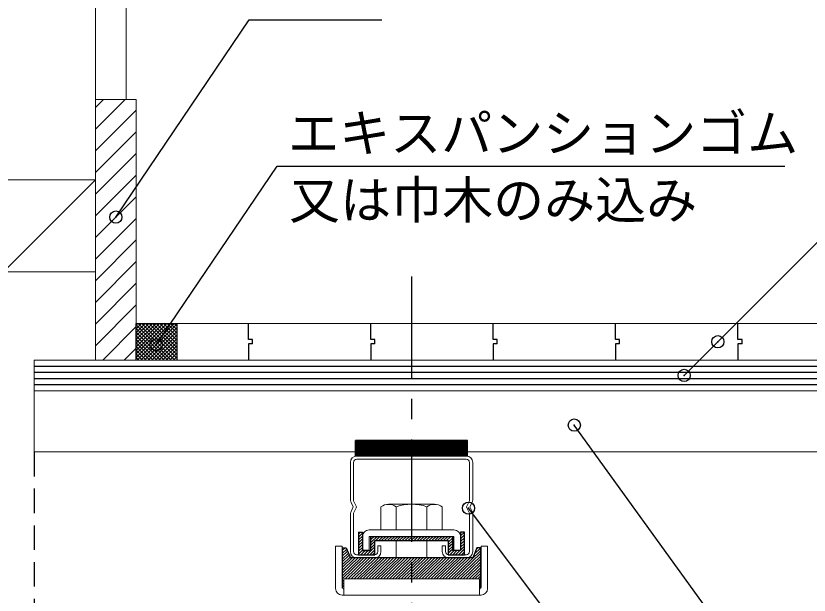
# Model space of a CAD drawing. Units: millimetres, scale not verified. Extents: x -2066 to 2059, y -1474 to 1400.
# Drawn here: x -1281.3 to -892.4, y 959.7 to 1243.6 of the extents above; entities that cross this region are included whole.
import ezdxf
from ezdxf.enums import TextEntityAlignment as Align

# ---------------------------------------------------------------- set-up
doc = ezdxf.new("R2010")
doc.units = ezdxf.units.MM
doc.header["$LTSCALE"] = 10
doc.header["$PDMODE"] = 32
doc.header["$PDSIZE"] = 6
doc.linetypes.add('CHAIN1', pattern=[8, 5, -1, 1, -1])
doc.linetypes.add('DASHED1', pattern=[1.8, 1.2, -0.6])
for name, color, linetype in [('0-0_中心線', 4, 'CHAIN1'), ('0-2_太線１', 3, 'Continuous'), ('0-3_太線２', 2, 'Continuous'), ('0-4_細線', 4, 'Continuous'), ('0-6_文字', 7, 'Continuous'), ('0-8_隠線', 4, 'DASHED1')]:
    doc.layers.add(name, color=color, linetype=linetype)
doc.layers.add('0-1_中線', color=7, linetype='Continuous', lineweight=18)
doc.styles.add('ＭＳ ゴシック', font='')
doc.styles.get('ＭＳ ゴシック').set_extended_font_data('MS Gothic')

msp = doc.modelspace()

# ---------------------------------------------------------------- linework, layer by layer
at = {"layer": '0-0_中心線'}
msp.add_line((-1087.33, 1115.87), (-1087.33, 562.94), dxfattribs=at)
at = {"layer": '0-1_中線'}
for p, q in [((-1242.33, 1290.61), (-1242.33, 1074.88)), ((-1227.33, 1290.61), (-1227.33, 1202.51)), ((-1242.33, 1202.51), (-1222.33, 1202.51)), ((-1242.33, 1198.59), (-1238.41, 1202.51)), ((-1242.33, 1187.98), (-1227.8, 1202.51)), ((-1222.33, 1202.51), (-1222.33, 1074.88)), ((-1227.33, 1192.37), (-1222.33, 1197.37)), ((-1242.33, 1177.37), (-1227.33, 1192.37)), ((-1242.33, 1166.77), (-1222.33, 1186.77)), ((-1242.33, 1156.16), (-1222.33, 1176.16)), ((-1287.33, 1118.14), (-1242.33, 1163.14)), ((-1287.33, 1163.14), (-1242.33, 1163.14)), ((-1242.33, 1145.55), (-1222.33, 1165.55)), ((-1242.33, 1134.95), (-1222.33, 1154.95)), ((-1242.33, 1124.34), (-1222.33, 1144.34)), ((-1242.33, 1113.73), (-1222.33, 1133.73)), ((-1242.33, 1103.13), (-1222.33, 1123.13)), ((-1242.33, 1118.14), (-1287.33, 1118.14)), ((-1242.33, 1092.52), (-1222.33, 1112.52)), ((-1242.33, 1081.91), (-1222.33, 1101.91)), ((-1202.33, 1092.88), (-683.22, 1092.88)), ((-1238.76, 1074.88), (-1222.33, 1091.31)), ((-1228.16, 1074.88), (-1222.33, 1080.7)), ((-1272.33, 1029.88), (-1272.33, 1074.88)), ((-1272.33, 1074.88), (-693.61, 1074.88)), ((-1272.33, 1059.88), (-702.27, 1059.88)), ((-1272.33, 1029.88), (-1114.83, 1029.88)), ((-1114.13, 1027.88), (-1087.33, 1027.88)), ((-1060.53, 1027.88), (-1087.33, 1027.88)), ((-1059.83, 1029.88), (-719.59, 1029.88)), ((-1117.33, 1024.68), (-1117.33, 1006.68)), ((-1115.73, 1024.68), (-1115.73, 1005.88)), ((-1114.13, 1026.28), (-1087.33, 1026.28)), ((-1060.53, 1026.28), (-1087.33, 1026.28)), ((-1058.93, 1024.68), (-1058.93, 1005.88)), ((-1057.33, 1024.68), (-1057.33, 1006.68)), ((-1115.93, 1002.88), (-1117, 1005.15)), ((-1114.44, 1003.33), (-1115.73, 1005.88)), ((-1076.08, 1004.18), (-1098.59, 1004.18)), ((-1060.23, 1003.33), (-1058.93, 1005.88)), ((-1058.73, 1002.88), (-1057.67, 1005.15)), ((-1115.93, 1002.88), (-1117, 1000.6)), ((-1114.44, 1002.43), (-1115.73, 999.88)), ((-1115.73, 999.88), (-1115.73, 981.08)), ((-1102.35, 1003.02), (-1102.35, 991.68)), ((-1094.84, 1003.02), (-1094.84, 991.68)), ((-1079.83, 1003.02), (-1079.83, 991.68)), ((-1072.32, 1003.02), (-1072.32, 991.68)), ((-1060.23, 1002.43), (-1058.93, 999.88)), ((-1058.93, 999.88), (-1058.93, 981.08)), ((-1058.73, 1002.88), (-1057.67, 1000.6)), ((-1117.33, 999.08), (-1117.33, 981.08)), ((-1057.33, 999.08), (-1057.33, 981.08)), ((-1066.53, 991.68), (-1108.13, 991.68)), ((-1108.13, 988.48), (-1108.13, 981.68)), ((-1066.53, 988.48), (-1108.13, 988.48)), ((-1102.35, 991.68), (-1072.32, 991.68)), ((-1066.53, 981.68), (-1066.53, 988.48)), ((-1094.83, 986.48), (-1094.83, 977.88)), ((-1079.83, 986.48), (-1079.83, 977.88)), ((-1124.58, 983.68), (-1121.38, 983.68)), ((-1124.58, 962.88), (-1124.58, 983.68)), ((-1121.38, 963.38), (-1121.38, 983.68)), ((-1108.13, 981.68), (-1111.33, 981.68)), ((-1063.33, 981.68), (-1066.53, 981.68)), ((-1053.28, 963.38), (-1053.28, 983.68)), ((-1053.28, 983.68), (-1050.08, 983.68)), ((-1050.08, 962.88), (-1050.08, 983.68)), ((-1114.33, 979.49), (-1105.53, 979.48)), ((-1114.13, 977.88), (-1105.53, 977.88)), ((-1060.33, 979.49), (-1069.13, 979.48)), ((-1060.53, 977.88), (-1069.13, 977.88)), ((-1120.58, 967.68), (-1120.58, 959.68)), ((-1120.88, 962.88), (-1120.58, 962.88)), ((-1053.78, 962.88), (-1054.08, 962.88)), ((-1121.38, 959.68), (-1120.58, 959.68)), ((-1054.08, 959.68), (-1120.58, 959.68)), ((-1098.59, 959.68), (-1076.08, 959.68)), ((-1053.28, 959.68), (-1054.08, 959.68))]:
    msp.add_line(p, q, dxfattribs=at)
for points in [[(-1103.93, 981.08), (-1103.93, 983.88), (-1102.33, 983.88), (-1102.33, 981.08)], [(-1070.73, 981.08), (-1070.73, 983.88), (-1072.33, 983.88), (-1072.33, 981.08)], [(-1120.58, 967.68), (-1054.08, 967.68), (-1054.08, 959.68)]]:
    msp.add_lwpolyline(points, dxfattribs=at)
for centre, radius, start, end in [((-1114.13, 1024.68), 3.2, 90, 180), ((-1060.53, 1024.68), 3.2, 0, 90), ((-1114.13, 1024.68), 1.6, 90, 180), ((-1060.53, 1024.68), 1.6, 0, 90), ((-1113.73, 1006.68), 3.6, 180, 205.0169), ((-1098.59, 997.53), 6.64, 55.6157, 124.3842), ((-1087.33, 979.34), 24.84, 72.412, 107.588), ((-1076.08, 997.53), 6.64, 55.6157, 124.3842), ((-1060.93, 1006.68), 3.6, 334.9831, 0), ((-1113.73, 999.08), 3.6, 154.9831, 180), ((-1115.33, 1002.88), 1, 333.1117, 26.8883), ((-1059.33, 1002.88), 1, 153.1117, 206.8883), ((-1060.93, 999.08), 3.6, 0, 25.0169), ((-1108.13, 988.48), 3.2, 90, 180), ((-1066.53, 988.48), 3.2, 0, 90), ((-1114.13, 981.08), 3.2, 180, 270), ((-1114.13, 981.08), 1.6, 180, 270), ((-1105.53, 981.08), 3.2, 270, 0), ((-1105.53, 981.08), 1.6, 270, 0), ((-1069.13, 981.08), 3.2, 180, 270), ((-1069.13, 981.08), 1.6, 180, 270), ((-1060.53, 981.08), 3.2, 270, 0), ((-1060.53, 981.08), 1.6, 270, 0), ((-1121.38, 962.88), 3.2, 180, 270), ((-1120.88, 963.38), 0.5, 180, 270), ((-1053.78, 963.38), 0.5, 270, 0), ((-1053.28, 962.88), 3.2, 270, 0)]:
    msp.add_arc(centre, radius, start, end, dxfattribs=at)
at = {"layer": '0-2_太線１'}
for p, q in [((-1272.33, 1071.88), (-695.34, 1071.88)), ((-1272.33, 1068.88), (-697.08, 1068.88)), ((-1272.33, 1065.88), (-698.81, 1065.88)), ((-1272.33, 1062.88), (-700.54, 1062.88)), ((-1114.83, 1027.88), (-1114.83, 1035.38)), ((-1114.83, 1034.79), (-1114.25, 1035.38)), ((-1114.83, 1034.09), (-1113.54, 1035.38)), ((-1114.83, 1033.38), (-1112.83, 1035.38)), ((-1114.83, 1032.67), (-1112.13, 1035.38)), ((-1114.83, 1031.96), (-1111.42, 1035.38)), ((-1059.83, 1035.38), (-1114.83, 1035.38)), ((-1114.68, 1027.88), (-1107.18, 1035.38)), ((-1113.97, 1027.88), (-1106.47, 1035.38)), ((-1113.26, 1027.88), (-1105.76, 1035.38)), ((-1112.83, 1031.84), (-1109.3, 1035.38)), ((-1112.83, 1033.26), (-1110.71, 1035.38)), ((-1112.56, 1027.88), (-1105.06, 1035.38)), ((-1112.01, 1033.38), (-1110.01, 1035.38)), ((-1111.85, 1027.88), (-1104.35, 1035.38)), ((-1111.14, 1027.88), (-1103.64, 1035.38)), ((-1110.59, 1033.38), (-1108.59, 1035.38)), ((-1110.44, 1027.88), (-1102.94, 1035.38)), ((-1109.89, 1033.38), (-1107.89, 1035.38)), ((-1109.73, 1027.88), (-1102.23, 1035.38)), ((-1109.02, 1027.88), (-1101.52, 1035.38)), ((-1108.31, 1027.88), (-1100.81, 1035.38)), ((-1107.61, 1027.88), (-1100.11, 1035.38)), ((-1106.9, 1027.88), (-1099.4, 1035.38)), ((-1106.19, 1027.88), (-1098.69, 1035.38)), ((-1105.49, 1027.88), (-1097.99, 1035.38)), ((-1104.78, 1027.88), (-1097.28, 1035.38)), ((-1104.07, 1027.88), (-1096.57, 1035.38)), ((-1103.36, 1027.88), (-1095.86, 1035.38)), ((-1102.66, 1027.88), (-1095.16, 1035.38)), ((-1101.95, 1027.88), (-1094.45, 1035.38)), ((-1101.24, 1027.88), (-1093.74, 1035.38)), ((-1100.54, 1027.88), (-1093.04, 1035.38)), ((-1096.29, 1027.88), (-1088.79, 1035.38)), ((-1095.59, 1027.88), (-1088.09, 1035.38)), ((-1094.88, 1027.88), (-1087.38, 1035.38)), ((-1094.45, 1033.26), (-1092.33, 1035.38)), ((-1094.45, 1031.84), (-1090.91, 1035.38)), ((-1094.17, 1027.88), (-1086.67, 1035.38)), ((-1093.62, 1033.38), (-1091.62, 1035.38)), ((-1093.46, 1027.88), (-1085.96, 1035.38)), ((-1092.76, 1027.88), (-1085.26, 1035.38)), ((-1092.21, 1033.38), (-1090.21, 1035.38)), ((-1092.05, 1027.88), (-1084.55, 1035.38)), ((-1091.5, 1033.38), (-1089.5, 1035.38)), ((-1091.34, 1027.88), (-1083.84, 1035.38)), ((-1090.64, 1027.88), (-1083.14, 1035.38)), ((-1089.93, 1027.88), (-1082.43, 1035.38)), ((-1089.22, 1027.88), (-1081.72, 1035.38)), ((-1088.52, 1027.88), (-1081.02, 1035.38)), ((-1087.81, 1027.88), (-1080.31, 1035.38)), ((-1087.1, 1027.88), (-1079.6, 1035.38)), ((-1086.39, 1027.88), (-1078.89, 1035.38)), ((-1085.69, 1027.88), (-1078.19, 1035.38)), ((-1084.98, 1027.88), (-1077.48, 1035.38)), ((-1084.27, 1027.88), (-1076.77, 1035.38)), ((-1083.57, 1027.88), (-1076.07, 1035.38)), ((-1082.86, 1027.88), (-1075.36, 1035.38)), ((-1082.15, 1027.88), (-1074.65, 1035.38)), ((-1081.44, 1027.88), (-1073.94, 1035.38)), ((-1080.74, 1027.88), (-1073.24, 1035.38)), ((-1080.03, 1027.88), (-1072.53, 1035.38)), ((-1079.32, 1027.88), (-1071.82, 1035.38)), ((-1078.62, 1027.88), (-1071.12, 1035.38)), ((-1077.91, 1027.88), (-1070.41, 1035.38)), ((-1077.2, 1027.88), (-1069.7, 1035.38)), ((-1076.49, 1027.88), (-1068.99, 1035.38)), ((-1075.79, 1027.88), (-1068.29, 1035.38)), ((-1075.08, 1027.88), (-1067.58, 1035.38)), ((-1074.37, 1027.88), (-1066.87, 1035.38)), ((-1073.67, 1027.88), (-1066.17, 1035.38)), ((-1072.96, 1027.88), (-1065.46, 1035.38)), ((-1072.25, 1027.88), (-1064.75, 1035.38)), ((-1071.54, 1027.88), (-1064.04, 1035.38)), ((-1070.84, 1027.88), (-1063.34, 1035.38)), ((-1070.13, 1027.88), (-1062.63, 1035.38)), ((-1069.42, 1027.88), (-1061.92, 1035.38)), ((-1068.72, 1027.88), (-1061.22, 1035.38)), ((-1068.01, 1027.88), (-1060.51, 1035.38)), ((-1067.3, 1027.88), (-1059.83, 1035.35)), ((-1066.59, 1027.88), (-1059.83, 1034.64)), ((-1114.83, 1030.55), (-1112.01, 1033.38)), ((-1114.83, 1029.14), (-1110.59, 1033.38)), ((-1114.83, 1028.43), (-1109.89, 1033.38)), ((-1114.83, 1031.26), (-1112.83, 1033.26)), ((-1114.83, 1029.84), (-1112.83, 1031.84)), ((-1099.83, 1027.88), (-1094.45, 1033.26)), ((-1099.12, 1027.88), (-1093.62, 1033.38)), ((-1098.41, 1027.88), (-1094.45, 1031.84)), ((-1097.71, 1027.88), (-1092.21, 1033.38)), ((-1097, 1027.88), (-1091.5, 1033.38)), ((-1065.89, 1027.88), (-1059.83, 1033.93)), ((-1065.18, 1027.88), (-1059.83, 1033.22)), ((-1064.47, 1027.88), (-1059.83, 1032.52)), ((-1063.77, 1027.88), (-1059.83, 1031.81)), ((-1063.06, 1027.88), (-1059.83, 1031.1)), ((-1062.35, 1027.88), (-1059.83, 1030.4)), ((-1061.65, 1027.88), (-1059.83, 1029.69)), ((-1060.94, 1027.88), (-1059.83, 1028.98)), ((-1060.23, 1027.88), (-1059.83, 1028.27)), ((-1112.29, 990.48), (-1113.33, 989.48)), ((-1113.33, 990.48), (-1111.33, 990.48)), ((-1113.33, 990.48), (-1113.33, 979.48)), ((-1111.33, 990.01), (-1113.33, 988.1)), ((-1111.33, 988.63), (-1113.33, 986.71)), ((-1111.33, 990.48), (-1111.33, 981.48)), ((-1111.33, 988.48), (-1111.33, 981.68)), ((-1104.26, 988.48), (-1107.33, 985.53)), ((-1105.71, 988.48), (-1107.33, 986.92)), ((-1107.15, 988.48), (-1107.33, 988.3)), ((-1107.33, 981.48), (-1107.33, 988.48)), ((-1107.33, 988.48), (-1069.33, 988.48)), ((-1102.81, 988.48), (-1104.9, 986.48)), ((-1101.37, 988.48), (-1103.46, 986.48)), ((-1099.92, 988.48), (-1102.01, 986.48)), ((-1098.48, 988.48), (-1100.57, 986.48)), ((-1097.03, 988.48), (-1099.12, 986.48)), ((-1095.59, 988.48), (-1097.67, 986.48)), ((-1095.59, 988.48), (-1097.67, 986.48)), ((-1094.14, 988.48), (-1096.23, 986.48)), ((-1092.69, 988.48), (-1094.78, 986.48)), ((-1091.25, 988.48), (-1093.34, 986.48)), ((-1089.8, 988.48), (-1091.89, 986.48)), ((-1088.36, 988.48), (-1090.45, 986.48)), ((-1088.36, 988.48), (-1090.45, 986.48)), ((-1086.91, 988.48), (-1089, 986.48)), ((-1085.47, 988.48), (-1087.55, 986.48)), ((-1084.02, 988.48), (-1086.11, 986.48)), ((-1082.57, 988.48), (-1084.66, 986.48)), ((-1081.13, 988.48), (-1083.22, 986.48)), ((-1081.13, 988.48), (-1083.22, 986.48)), ((-1079.68, 988.48), (-1081.77, 986.48)), ((-1078.24, 988.48), (-1080.32, 986.48)), ((-1076.79, 988.48), (-1078.88, 986.48)), ((-1075.35, 988.48), (-1077.43, 986.48)), ((-1073.9, 988.48), (-1075.99, 986.48)), ((-1073.9, 988.48), (-1075.99, 986.48)), ((-1072.45, 988.48), (-1074.54, 986.48)), ((-1071.01, 988.48), (-1073.1, 986.48)), ((-1069.56, 988.48), (-1071.65, 986.48)), ((-1068.12, 988.48), (-1070.2, 986.48)), ((-1069.33, 988.48), (-1067.33, 988.48)), ((-1067.33, 988.48), (-1067.33, 981.48)), ((-1062.91, 990.48), (-1063.33, 990.07)), ((-1061.46, 990.48), (-1063.33, 988.69)), ((-1063.33, 990.48), (-1063.33, 981.48)), ((-1061.33, 990.48), (-1063.33, 990.48)), ((-1061.33, 989.22), (-1063.33, 987.3)), ((-1063.33, 988.48), (-1063.33, 981.68)), ((-1061.33, 979.48), (-1061.33, 990.48)), ((-1111.33, 987.24), (-1113.33, 985.33)), ((-1111.33, 985.86), (-1113.33, 983.94)), ((-1111.33, 984.47), (-1113.33, 982.56)), ((-1105.33, 986.06), (-1107.33, 984.15)), ((-1105.33, 984.68), (-1107.33, 982.76)), ((-1105.33, 986.48), (-1069.33, 986.48)), ((-1105.33, 979.48), (-1105.33, 986.48)), ((-1067.33, 987.62), (-1069.33, 985.71)), ((-1069.33, 986.48), (-1069.33, 979.48)), ((-1067.33, 986.24), (-1069.33, 984.32)), ((-1067.33, 984.85), (-1069.33, 982.94)), ((-1061.33, 987.83), (-1063.33, 985.92)), ((-1061.33, 986.45), (-1063.33, 984.53)), ((-1061.33, 985.06), (-1063.33, 983.15)), ((-1121.33, 982.88), (-1119.33, 982.88)), ((-1119.9, 982.88), (-1121.33, 981.5)), ((-1121.33, 982.88), (-1121.33, 963.16)), ((-1119.09, 982.27), (-1121.33, 980.12)), ((-1118.69, 981.27), (-1121.33, 978.73)), ((-1118.29, 980.27), (-1121.33, 977.35)), ((-1119.33, 982.88), (-1117.33, 977.88)), ((-1111.33, 983.09), (-1113.33, 981.17)), ((-1111.33, 981.7), (-1113.33, 979.79)), ((-1110.12, 981.48), (-1112.21, 979.48)), ((-1111.33, 981.48), (-1107.33, 981.48)), ((-1108.68, 981.48), (-1110.77, 979.48)), ((-1105.33, 983.3), (-1109.32, 979.48)), ((-1105.33, 981.91), (-1107.87, 979.48)), ((-1105.33, 980.53), (-1106.43, 979.48)), ((-1067.33, 983.47), (-1069.33, 981.55)), ((-1067.33, 982.09), (-1069.33, 980.17)), ((-1066.52, 981.48), (-1068.61, 979.48)), ((-1053.33, 981.55), (-1067.82, 967.68)), ((-1063.33, 981.48), (-1067.33, 981.48)), ((-1065.08, 981.48), (-1067.17, 979.48)), ((-1053.33, 980.17), (-1066.37, 967.68)), ((-1063.63, 981.48), (-1065.72, 979.48)), ((-1061.33, 982.29), (-1064.27, 979.48)), ((-1061.33, 983.68), (-1063.33, 981.76)), ((-1061.33, 980.91), (-1062.83, 979.48)), ((-1055.33, 982.88), (-1057.33, 977.88)), ((-1053.39, 982.88), (-1056.54, 979.87)), ((-1054.84, 982.88), (-1055.64, 982.11)), ((-1053.33, 982.88), (-1055.33, 982.88)), ((-1053.33, 963.16), (-1053.33, 982.88)), ((-1117.89, 979.26), (-1121.33, 975.96)), ((-1117.49, 978.26), (-1121.33, 974.58)), ((-1115, 977.88), (-1121.33, 971.81)), ((-1116.45, 977.88), (-1121.33, 973.2)), ((-1113.55, 977.88), (-1121.33, 970.43)), ((-1112.11, 977.88), (-1121.33, 969.04)), ((-1110.66, 977.88), (-1121.33, 967.66)), ((-1113.55, 977.88), (-1121.33, 970.43)), ((-1109.22, 977.88), (-1119.87, 967.68)), ((-1107.77, 977.88), (-1118.42, 967.68)), ((-1057.33, 977.88), (-1117.33, 977.88)), ((-1106.32, 977.88), (-1116.97, 967.68)), ((-1104.88, 977.88), (-1115.53, 967.68)), ((-1103.43, 977.88), (-1114.08, 967.68)), ((-1113.33, 979.48), (-1105.33, 979.48)), ((-1101.99, 977.88), (-1112.64, 967.68)), ((-1100.54, 977.88), (-1111.19, 967.68)), ((-1099.1, 977.88), (-1109.75, 967.68)), ((-1097.65, 977.88), (-1108.3, 967.68)), ((-1096.2, 977.88), (-1106.85, 967.68)), ((-1094.76, 977.88), (-1105.41, 967.68)), ((-1093.31, 977.88), (-1103.96, 967.68)), ((-1091.87, 977.88), (-1102.52, 967.68)), ((-1090.42, 977.88), (-1101.07, 967.68)), ((-1088.98, 977.88), (-1099.63, 967.68)), ((-1087.53, 977.88), (-1098.18, 967.68)), ((-1086.08, 977.88), (-1096.73, 967.68)), ((-1084.64, 977.88), (-1095.29, 967.68)), ((-1083.19, 977.88), (-1093.84, 967.68)), ((-1081.75, 977.88), (-1092.4, 967.68)), ((-1080.3, 977.88), (-1090.95, 967.68)), ((-1078.86, 977.88), (-1089.51, 967.68)), ((-1077.41, 977.88), (-1088.06, 967.68)), ((-1075.96, 977.88), (-1086.61, 967.68)), ((-1074.52, 977.88), (-1085.17, 967.68)), ((-1073.07, 977.88), (-1083.72, 967.68)), ((-1071.63, 977.88), (-1082.28, 967.68)), ((-1070.18, 977.88), (-1080.83, 967.68)), ((-1068.74, 977.88), (-1079.39, 967.68)), ((-1067.29, 977.88), (-1077.94, 967.68)), ((-1065.84, 977.88), (-1076.49, 967.68)), ((-1064.4, 977.88), (-1075.05, 967.68)), ((-1062.95, 977.88), (-1073.6, 967.68)), ((-1061.51, 977.88), (-1072.16, 967.68)), ((-1060.06, 977.88), (-1070.71, 967.68)), ((-1069.33, 979.48), (-1061.33, 979.48)), ((-1058.62, 977.88), (-1069.27, 967.68)), ((-1053.33, 978.78), (-1064.93, 967.68)), ((-1053.33, 977.4), (-1063.48, 967.68)), ((-1053.33, 976.01), (-1062.04, 967.68)), ((-1053.33, 974.63), (-1060.59, 967.68)), ((-1053.33, 973.24), (-1059.15, 967.68)), ((-1053.33, 971.86), (-1057.7, 967.68)), ((-1053.33, 970.47), (-1056.25, 967.68)), ((-1053.33, 969.09), (-1054.81, 967.68)), ((-1120.58, 966.99), (-1121.33, 966.27)), ((-1120.58, 965.61), (-1121.33, 964.89)), ((-1053.33, 967.7), (-1054.08, 966.99)), ((-1053.33, 966.32), (-1054.08, 965.6)), ((-1053.33, 964.94), (-1054.08, 964.22)), ((-1120.58, 964.22), (-1121.33, 963.5)), ((-1120.88, 962.88), (-1120.58, 962.88)), ((-1054.08, 962.88), (-1053.78, 962.88)), ((-1053.33, 963.55), (-1054.04, 962.88))]:
    msp.add_line(p, q, dxfattribs=at)
msp.add_lwpolyline([(-1114.83, 1027.88), (-1059.83, 1027.88), (-1059.83, 1035.38)], dxfattribs=at)
at = {"layer": '0-3_太線２'}
for p, q in [((-1219.69, 1092.88), (-1222.33, 1090.24)), ((-1205.55, 1092.88), (-1222.33, 1076.09)), ((-1207.32, 1092.88), (-1222.33, 1077.86)), ((-1209.09, 1092.88), (-1222.33, 1079.63)), ((-1210.85, 1092.88), (-1222.33, 1081.4)), ((-1212.62, 1092.88), (-1222.33, 1083.17)), ((-1214.39, 1092.88), (-1222.33, 1084.93)), ((-1217.92, 1092.88), (-1222.33, 1088.47)), ((-1216.16, 1092.88), (-1222.33, 1086.7)), ((-1221.46, 1092.88), (-1222.33, 1092)), ((-1222.33, 1074.88), (-1222.33, 1092.88)), ((-1222.33, 1092.88), (-1202.33, 1092.88)), ((-1203.78, 1092.88), (-1221.78, 1074.88)), ((-1203.35, 1074.88), (-1221.35, 1092.88)), ((-1202.33, 1075.63), (-1219.58, 1092.88)), ((-1202.33, 1077.4), (-1217.81, 1092.88)), ((-1202.33, 1079.17), (-1216.04, 1092.88)), ((-1202.33, 1080.94), (-1214.28, 1092.88)), ((-1202.33, 1082.7), (-1212.51, 1092.88)), ((-1202.33, 1084.47), (-1210.74, 1092.88)), ((-1202.33, 1086.24), (-1208.97, 1092.88)), ((-1202.33, 1088.01), (-1207.21, 1092.88)), ((-1202.33, 1089.77), (-1205.44, 1092.88)), ((-1202.33, 1091.54), (-1203.67, 1092.88)), ((-1202.33, 1074.88), (-1202.33, 1092.88)), ((-1205.12, 1074.88), (-1222.33, 1092.1)), ((-1206.88, 1074.88), (-1222.33, 1090.33)), ((-1202.33, 1092.56), (-1220.01, 1074.88)), ((-1202.33, 1090.79), (-1218.25, 1074.88)), ((-1202.33, 1089.02), (-1216.48, 1074.88)), ((-1208.65, 1074.88), (-1222.33, 1088.56)), ((-1210.42, 1074.88), (-1222.33, 1086.79)), ((-1202.33, 1087.26), (-1214.71, 1074.88)), ((-1202.33, 1085.49), (-1212.94, 1074.88)), ((-1212.19, 1074.88), (-1222.33, 1085.03)), ((-1213.95, 1074.88), (-1222.33, 1083.26)), ((-1215.72, 1074.88), (-1222.33, 1081.49)), ((-1202.33, 1083.72), (-1211.18, 1074.88)), ((-1202.33, 1081.95), (-1209.41, 1074.88)), ((-1217.49, 1074.88), (-1222.33, 1079.72)), ((-1219.26, 1074.88), (-1222.33, 1077.95)), ((-1202.33, 1080.18), (-1207.64, 1074.88)), ((-1202.33, 1078.42), (-1205.87, 1074.88)), ((-1221.03, 1074.88), (-1222.33, 1076.19)), ((-1202.33, 1076.65), (-1204.1, 1074.88))]:
    msp.add_line(p, q, dxfattribs=at)
at = {"layer": '0-4_細線'}
for points in [[(-1165.33, 1082.88), (-1165.33, 1084.88), (-1167.33, 1084.88), (-1167.33, 1092.88)], [(-1105.33, 1082.88), (-1105.33, 1084.88), (-1107.33, 1084.88), (-1107.33, 1092.88)], [(-1045.33, 1082.88), (-1045.33, 1084.88), (-1047.33, 1084.88), (-1047.33, 1092.88)], [(-985.33, 1082.88), (-985.33, 1084.88), (-987.33, 1084.88), (-987.33, 1092.88)], [(-925.33, 1082.88), (-925.33, 1084.88), (-927.33, 1084.88), (-927.33, 1092.88)], [(-1165.33, 1082.88), (-1167.33, 1082.88), (-1167.33, 1074.88)], [(-1105.33, 1082.88), (-1107.33, 1082.88), (-1107.33, 1074.88)], [(-1045.33, 1082.88), (-1047.33, 1082.88), (-1047.33, 1074.88)], [(-985.33, 1082.88), (-987.33, 1082.88), (-987.33, 1074.88)], [(-925.33, 1082.88), (-927.33, 1082.88), (-927.33, 1074.88)]]:
    msp.add_lwpolyline(points, dxfattribs=at)
at = {"layer": '0-6_文字'}
for p, q in [((-1232.33, 1144.95), (-1166.93, 1241.56)), ((-1166.93, 1241.56), (-1101.88, 1241.56)), ((-829.68, 1191.39), (-953.7, 1067.38)), ((-918.62, 919.79), (-1007.54, 1043.03)), ((-954.12, 862.43), (-1059.4, 1002.32))]:
    msp.add_line(p, q, dxfattribs=at)
msp.add_lwpolyline([(-1212.57, 1082.33), (-1153.28, 1169.91), (-904.38, 1169.91)], dxfattribs=at)
for p in [(-1232.33, 1144.95), (-1212.57, 1082.33), (-937.2, 1083.88), (-953.7, 1067.38), (-1007.54, 1043.03), (-1059.4, 1002.32)]:
    msp.add_point(p, dxfattribs=at)
at = {"layer": '0-8_隠線'}
msp.add_line((-1272.33, 1029.88), (-1272.33, 442.26), dxfattribs=at)

# ---------------------------------------------------------------- texts
at = {"layer": '0-6_文字', "style": 'ＭＳ ゴシック'}
for s, p in [('エキスパンションゴム', (-1147.81, 1171.46)), ('又は巾木のみ込み', (-1147.36, 1138.69))]:
    msp.add_text(s, height=18.33, dxfattribs=at).set_placement(p, align=Align.BOTTOM_LEFT)

doc.saveas('drawing.dxf')
